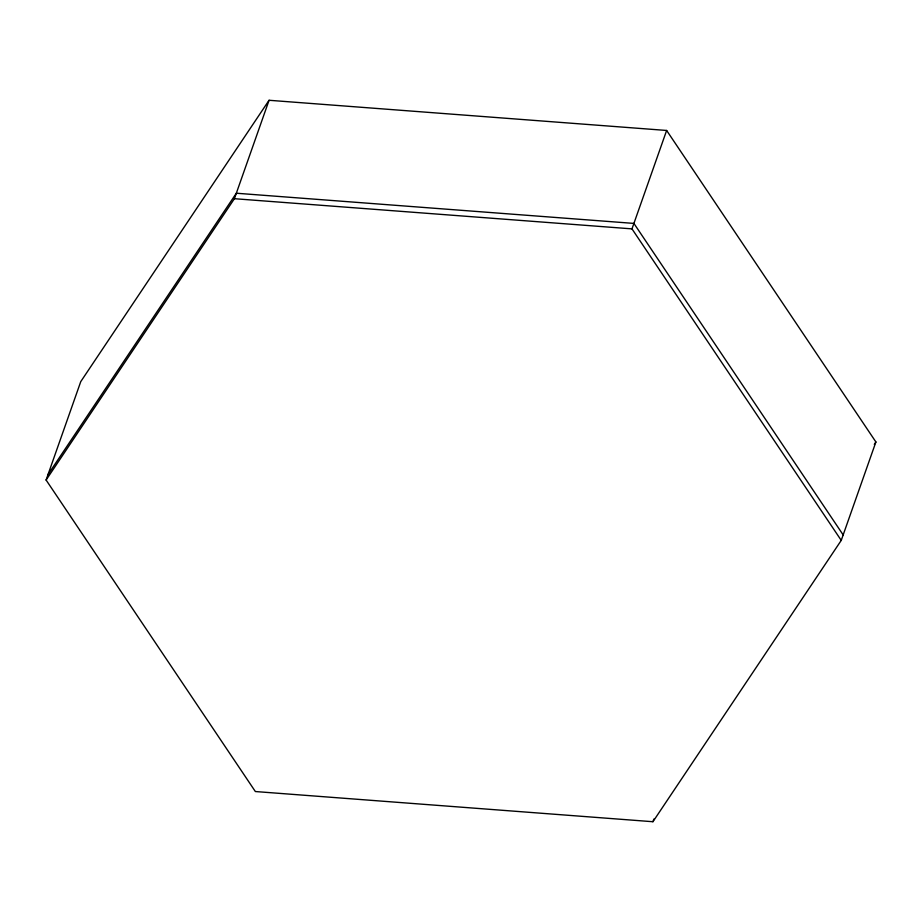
<?xml version="1.0" encoding="UTF-8"?>
<svg xmlns="http://www.w3.org/2000/svg" width="922" height="922" viewBox="0 0 922 922"><rect width="100%" height="100%" fill="white"/><g stroke="black" fill="none" stroke-linecap="round" stroke-linejoin="round"><path stroke-width="1.38" d="M46.1 480.028L80.756 381.616L269.063 100.279L666.641 130.463L875.9 441.972L841.244 540.384L652.937 821.721L255.359 791.537L46.1 480.028L234.407 198.703L269.063 100.279M841.244 540.384L631.985 228.875L666.641 130.463M652.937 821.721L653.882 819.024M48.025 474.565L236.332 193.228L633.91 223.412L843.169 534.921M874.298 444.369L875.9 441.972M234.407 198.703L631.985 228.875"/></g></svg>
